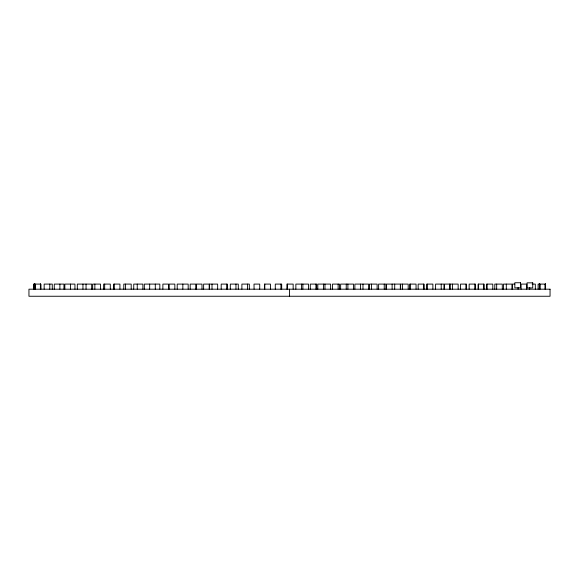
<?xml version="1.0" encoding="UTF-8"?>
<svg xmlns="http://www.w3.org/2000/svg" width="579" height="579" viewBox="0 0 579 579"><rect width="100%" height="100%" fill="white"/><g stroke="black" fill="none" stroke-linecap="round" stroke-linejoin="round"><path stroke-width="0.87" d="M466.167 284.094L466.167 289.189L466.182 284.094L460.529 284.094L460.544 289.189M514.869 284.094L512.458 284.094L512.458 289.189M532.115 284.094L535.329 284.094L535.329 289.189M545.577 284.094L538.108 284.094L538.108 289.189M545.577 289.189L545.563 284.094L545.534 289.189M545.418 284.094L545.418 289.189M545.244 284.094L545.288 289.189M545.179 284.094L545.15 289.189M539.903 284.094L539.889 289.189M539.773 284.094L539.773 289.189M539.642 289.189L539.642 284.094L539.548 289.189M539.49 284.094L539.389 289.189L539.353 284.094M529.698 287.488L529.698 289.189M526.724 289.189L526.724 284.094L521.093 284.094L521.093 289.189M518.089 287.488L518.089 289.189M511.93 289.189L511.93 284.094L503.469 284.094L503.469 289.189M506.299 284.094L506.299 289.189M502.297 289.189L502.297 284.094L494.784 284.094L494.784 289.189M496.666 284.094L496.666 289.189M492.787 289.189L492.787 284.094L486.563 284.094L486.563 289.189M487.156 284.094L487.156 289.189M483.957 289.189L483.957 284.094L478.203 284.094L478.203 289.189M483.834 284.094L483.834 289.189M478.326 284.094L478.326 289.189M475.533 289.189L475.533 284.094L469.149 284.094L469.149 289.189M474.78 284.094L474.78 289.189M458.148 289.189L458.148 284.094L444.491 284.094L444.491 289.189M452.517 284.094L452.517 289.189M450.122 284.094L450.122 289.189M449.738 284.094L449.738 289.189M443.963 289.189L443.963 284.094L435.582 284.094L435.582 289.189M441.212 284.094L441.212 289.189M432.875 289.189L432.875 284.094L426.716 284.094L426.716 289.189M427.244 284.094L427.244 289.189M424.002 289.189L424.002 284.094L418.147 284.094L418.147 289.189M423.777 284.094L423.777 289.189M416.055 289.189L416.055 284.094L409.57 284.094L409.57 289.189M410.417 284.094L410.417 289.189M408.188 289.189L408.188 284.094L400.61 284.094L400.61 289.189M402.55 284.094L402.55 289.189M400.335 289.189L400.335 284.094L386.49 284.094L386.49 289.189M394.704 284.094L394.704 289.189M392.121 284.094L392.121 289.189M385.904 289.189L385.904 284.094L378.615 284.094L378.615 289.189M384.246 284.094L384.246 289.189M377.117 289.189L377.117 284.094L369.467 284.094L369.467 289.189M371.486 284.094L371.486 289.189M368.62 289.189L368.62 284.094L354.876 284.094L354.876 289.189M362.982 284.094L362.982 289.189M360.507 284.094L360.507 289.189M353.523 289.189L353.523 284.094L340.633 284.094L340.633 289.189M347.892 284.094L347.892 289.189M346.264 284.094L346.206 289.189M339.518 289.189L339.518 284.094L332.498 284.094L332.498 289.189M338.136 284.094L338.136 289.189M330.609 289.189L330.609 284.094L317.813 284.094L317.813 289.189M324.971 284.094L324.971 289.189M323.451 284.094L323.451 289.189M316.691 289.189L316.691 284.094L310.293 284.094L310.293 289.189M315.924 284.094L315.924 289.189M308.498 289.189L308.498 284.094L295.862 284.094L295.862 289.189M302.868 284.094L302.868 289.189M301.5 284.094L301.5 289.189M293.155 289.189L293.155 284.094L286.902 284.094L286.902 289.189M289.5 289.189L289.5 296.253M287.517 284.094L287.517 289.189M281.683 289.189L281.683 284.094L275.293 284.094L275.293 289.189M280.931 284.094L280.931 289.189M270.444 289.189L270.444 284.094L264.473 284.094L264.473 289.189M264.806 284.094L264.806 289.189M259.718 289.189L259.718 284.094L254.007 284.094L254.087 289.189M249.325 289.189L249.325 284.094L241.892 284.094L241.892 289.189M247.53 284.094L247.53 289.189M238.295 289.189L238.295 284.094L230.319 284.094L230.319 289.189M235.95 284.094L235.95 289.189M227.286 289.189L227.286 284.094L221.192 284.094L221.192 289.189M226.83 284.094L226.83 289.189M217.646 289.189L217.646 284.094L209.374 284.094L209.374 289.189M212.015 284.094L212.015 289.189M209.258 289.189L209.258 284.094L203.62 284.094L203.62 289.189M201.991 289.189L201.991 284.094L196.361 284.094L196.361 289.189M195.818 289.189L195.818 284.094L190.187 284.094L190.187 289.189M188.175 289.189L188.175 284.094L177.21 284.094L177.21 289.189M182.841 284.094L182.841 289.189M174.836 289.189L174.836 284.094L169.206 284.094L169.206 289.189M168.503 289.189L168.503 284.094L162.873 284.094L162.873 289.189M159.833 289.189L159.833 284.094L144.323 284.094L144.323 289.189M155.295 284.094L155.295 289.189M149.664 284.094L149.664 289.189M142.875 289.189L142.875 284.094L133.735 284.094L133.735 289.189M137.245 284.094L137.245 289.189M131.201 289.189L131.201 284.094L123.797 284.094L123.797 289.189M125.571 284.094L125.571 289.189M119.933 289.189L119.933 284.094L113.585 284.094L113.585 289.189M114.302 284.094L114.302 289.189M110.307 289.189L110.307 284.094L103.641 284.094L103.641 289.189M104.676 284.094L104.676 289.189M100.493 289.189L100.493 284.094L92.676 284.094L92.676 289.189M94.862 284.094L94.862 289.189M91.685 289.189L91.685 284.094L77.318 284.094L77.318 289.189M86.047 284.094L86.047 289.189M82.949 284.094L82.949 289.189M74.937 289.189L74.937 284.094L64.841 284.094L64.841 289.189M70.479 284.094L70.479 289.189M63.951 289.189L63.951 284.094L54.267 284.094L54.267 289.189M59.898 284.094L59.898 289.189M52.276 289.189L52.276 284.094L44.156 284.094L44.156 289.189M49.787 284.094L49.787 289.189M40.762 289.189L40.762 284.094L33.806 284.094L33.821 289.189M40.725 284.094L40.725 289.189M40.602 284.094L40.602 289.189M40.421 284.094L40.392 289.189M35.095 284.094L35.095 289.189M34.972 284.094L34.972 289.189M34.762 284.094L34.762 289.189M34.414 284.094L34.371 289.189M34.284 284.094L34.284 289.189M34.168 284.094L34.168 289.189M34.045 284.094L33.98 289.189M520.463 282.747L514.832 282.747L514.832 287.843L520.463 287.843L520.463 282.747M532.738 282.841L527.107 282.841L527.107 287.937L532.738 287.937L532.738 282.841M550.05 289.189L28.95 289.189L28.95 296.253L550.05 296.253L550.05 289.189"/></g></svg>
